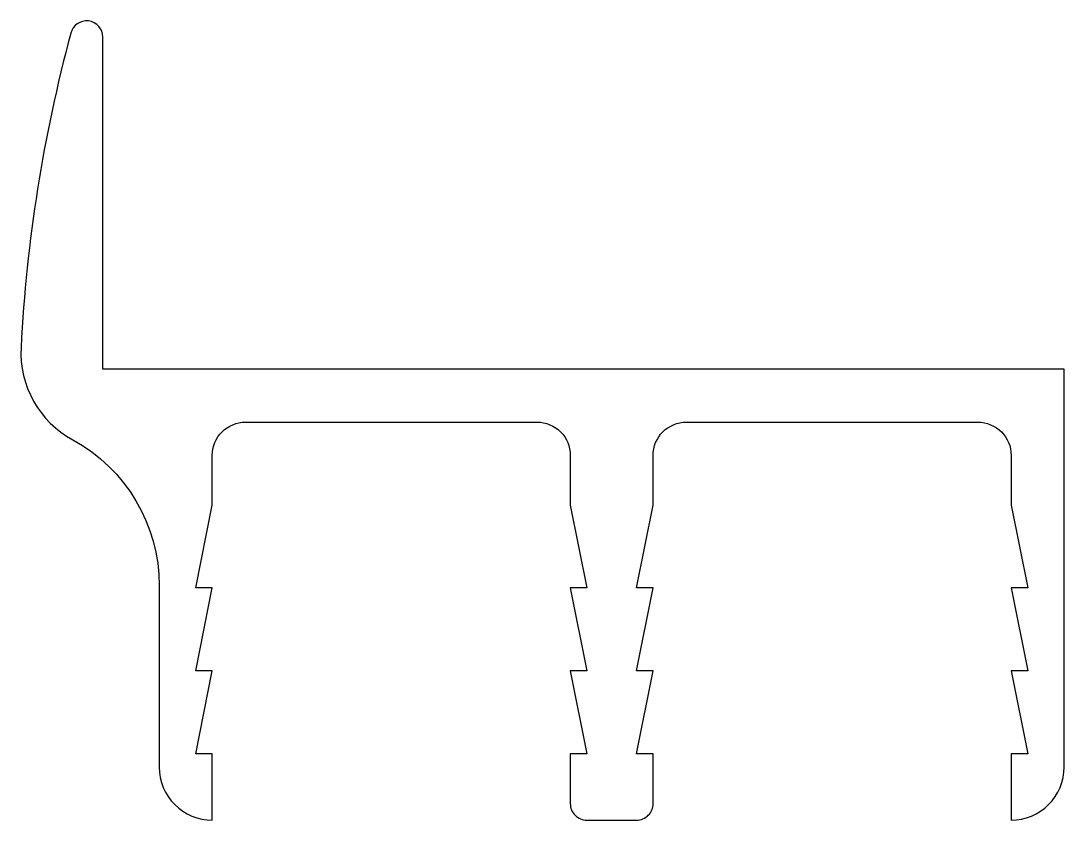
# Model space of a CAD drawing. Extents: x 246.6 to 278, y 248.8 to 272.9.
import ezdxf

# ---------------------------------------------------------------- set-up
doc = ezdxf.new("R2010")
doc.units = 0
doc.layers.add('ANA', color=220, linetype='CONTINUOUS')

msp = doc.modelspace()

# ---------------------------------------------------------------- linework, layer by layer
at = {"layer": 'ANA', "color": 220}
msp.add_lwpolyline([(252.333, 258.341), (252.333, 259.841, -0.414214), (253.333, 260.841), (262.133, 260.841, -0.414214), (263.133, 259.841), (263.133, 258.341), (263.633, 255.841), (263.133, 255.841), (263.633, 253.341), (263.133, 253.341), (263.633, 250.841), (263.133, 250.841), (263.133, 249.341, 0.414214), (263.633, 248.841), (265.133, 248.841, 0.414214), (265.633, 249.341), (265.633, 250.841), (265.133, 250.841), (265.633, 253.341), (265.133, 253.341), (265.633, 255.841), (265.133, 255.841), (265.633, 258.341), (265.633, 259.841, -0.414214), (266.633, 260.841), (275.433, 260.841, -0.414214), (276.433, 259.841), (276.433, 258.341), (276.933, 255.841), (276.433, 255.841), (276.933, 253.341), (276.433, 253.341), (276.933, 250.841), (276.433, 250.841), (276.433, 248.841, 0.414214), (278.033, 250.441), (278.033, 262.441), (249.033, 262.441), (249.033, 272.449, 0.887146), (248.063, 272.565, 0.05309), (246.562, 263.094, 0.288485), (248.123, 260.306, -0.274689), (250.733, 255.914), (250.733, 250.441, 0.414214), (252.333, 248.841), (252.333, 250.841), (251.833, 250.841), (252.333, 253.341), (251.833, 253.341), (252.333, 255.841), (251.833, 255.841)], format="xyb", close=True, dxfattribs=at)

doc.saveas('drawing.dxf')
